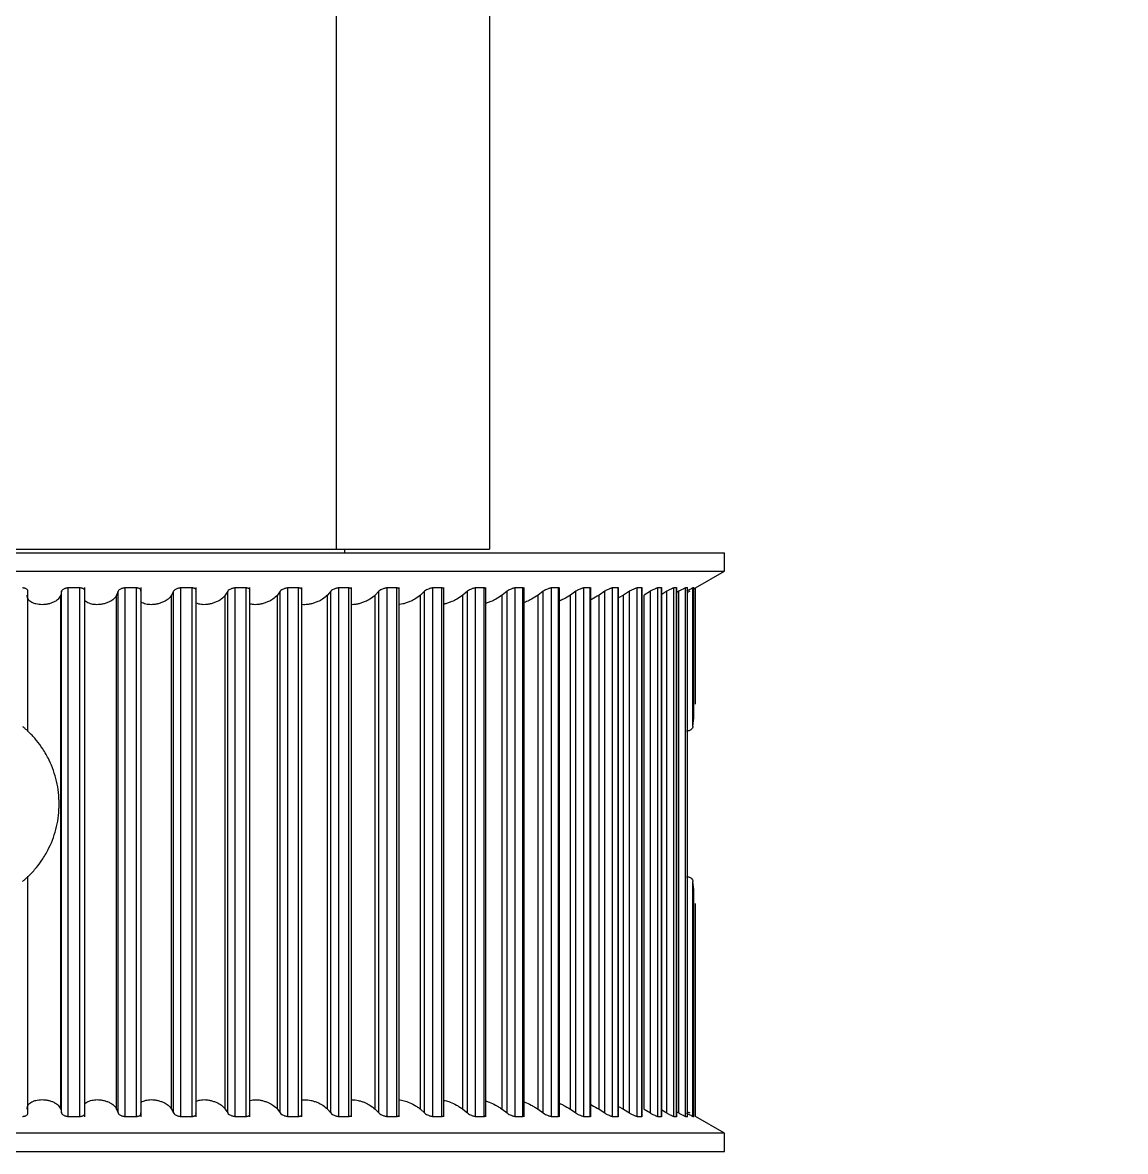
# Model space of a CAD drawing. Header units: millimetres. Extents: x 228 to 8791, y 273 to 5008.
# Drawn here: x 4501.1 to 4558.2, y 3014.4 to 3072.9 of the extents above; entities that cross this region are included whole.
import ezdxf

# ---------------------------------------------------------------- set-up
doc = ezdxf.new("R2010")
doc.units = ezdxf.units.MM
doc.linetypes.add('ACAD_ISO08W100', pattern=[36, 24, -3, 6, -3])

msp = doc.modelspace()

# ---------------------------------------------------------------- linework, layer by layer
at = {"color": 7, "linetype": 'Continuous', "lineweight": 25}
for p, q in [((4517.36, 3145.598), (4517.36, 3045.598)), ((4525.297, 3145.598), (4525.297, 3045.598)), ((4456.197, 3045.598), (4525.297, 3045.598)), ((4458.116, 3045.398), (4537.479, 3045.398)), ((4517.807, 3045.398), (4517.807, 3045.598)), ((4537.479, 3044.448), (4537.479, 3045.398)), ((4458.116, 3044.448), (4537.479, 3044.448)), ((4535.979, 3043.582), (4537.479, 3044.448)), ((4501.376, 3036.147), (4501.376, 3043.423)), ((4503.123, 3043.408), (4503.076, 3043.214)), ((4503.123, 3016.388), (4503.123, 3043.408)), ((4504.076, 3043.582), (4503.464, 3043.582)), ((4503.464, 3016.214), (4503.464, 3043.582)), ((4504.076, 3016.214), (4504.076, 3043.582)), ((4504.327, 3016.188), (4504.327, 3043.605)), ((4506.049, 3043.408), (4505.976, 3043.214)), ((4506.049, 3016.388), (4506.049, 3043.408)), ((4507.012, 3043.582), (4506.41, 3043.582)), ((4506.41, 3016.214), (4506.41, 3043.582)), ((4507.012, 3016.214), (4507.012, 3043.582)), ((4507.239, 3016.188), (4507.239, 3043.605)), ((4508.924, 3043.408), (4508.826, 3043.214)), ((4508.924, 3016.388), (4508.924, 3043.408)), ((4509.89, 3043.582), (4509.301, 3043.582)), ((4509.301, 3016.214), (4509.301, 3043.582)), ((4509.89, 3016.214), (4509.89, 3043.582)), ((4510.095, 3016.188), (4510.095, 3043.605)), ((4511.731, 3043.408), (4511.607, 3043.214)), ((4511.731, 3016.388), (4511.731, 3043.408)), ((4512.695, 3043.582), (4512.123, 3043.582)), ((4512.123, 3016.214), (4512.123, 3043.582)), ((4512.695, 3016.214), (4512.695, 3043.582)), ((4512.877, 3016.188), (4512.877, 3043.605)), ((4514.452, 3043.408), (4514.304, 3043.214)), ((4514.452, 3016.388), (4514.452, 3043.408)), ((4515.407, 3043.582), (4514.855, 3043.582)), ((4514.855, 3016.214), (4514.855, 3043.582)), ((4515.407, 3016.214), (4515.407, 3043.582)), ((4515.569, 3016.188), (4515.569, 3043.605)), ((4517.07, 3043.408), (4516.899, 3043.214)), ((4517.07, 3016.388), (4517.07, 3043.408)), ((4518.011, 3043.582), (4517.483, 3043.582)), ((4517.483, 3016.214), (4517.483, 3043.582)), ((4518.011, 3016.214), (4518.011, 3043.582)), ((4518.152, 3016.188), (4518.152, 3043.605)), ((4519.569, 3043.408), (4519.376, 3043.214)), ((4519.569, 3016.388), (4519.569, 3043.408)), ((4520.49, 3043.582), (4519.989, 3043.582)), ((4519.989, 3016.214), (4519.989, 3043.582)), ((4520.49, 3016.214), (4520.49, 3043.582)), ((4520.612, 3016.188), (4520.612, 3043.605)), ((4521.934, 3043.408), (4521.72, 3043.214)), ((4521.934, 3016.388), (4521.934, 3043.408)), ((4522.829, 3043.582), (4522.358, 3043.582)), ((4522.358, 3016.214), (4522.358, 3043.582)), ((4522.829, 3016.214), (4522.829, 3043.582)), ((4522.932, 3016.188), (4522.932, 3043.605)), ((4524.15, 3043.408), (4523.917, 3043.214)), ((4524.15, 3016.388), (4524.15, 3043.408)), ((4525.014, 3043.582), (4524.576, 3043.582)), ((4524.576, 3016.214), (4524.576, 3043.582)), ((4525.014, 3016.214), (4525.014, 3043.582)), ((4525.1, 3016.188), (4525.1, 3043.605)), ((4526.204, 3043.408), (4525.952, 3043.214)), ((4526.204, 3016.388), (4526.204, 3043.408)), ((4527.031, 3043.582), (4526.629, 3043.582)), ((4526.629, 3016.214), (4526.629, 3043.582)), ((4527.031, 3016.214), (4527.031, 3043.582)), ((4527.102, 3016.188), (4527.102, 3043.605)), ((4528.083, 3043.408), (4527.814, 3043.214)), ((4528.083, 3016.388), (4528.083, 3043.408)), ((4528.868, 3043.582), (4528.504, 3043.582)), ((4528.504, 3016.214), (4528.504, 3043.582)), ((4528.868, 3016.214), (4528.868, 3043.582)), ((4528.924, 3016.188), (4528.924, 3043.605)), ((4529.775, 3043.408), (4529.491, 3043.214)), ((4529.775, 3016.388), (4529.775, 3043.408)), ((4530.513, 3043.582), (4530.19, 3043.582)), ((4530.19, 3016.214), (4530.19, 3043.582)), ((4530.513, 3016.214), (4530.513, 3043.582)), ((4530.556, 3016.188), (4530.556, 3043.605)), ((4531.269, 3043.408), (4530.972, 3043.214)), ((4531.269, 3016.388), (4531.269, 3043.408)), ((4531.957, 3043.582), (4531.676, 3043.582)), ((4531.676, 3016.214), (4531.676, 3043.582)), ((4531.957, 3016.214), (4531.957, 3043.582)), ((4531.989, 3016.188), (4531.989, 3043.605)), ((4532.558, 3043.408), (4532.249, 3043.214)), ((4532.558, 3016.388), (4532.558, 3043.408)), ((4533.19, 3043.582), (4532.953, 3043.582)), ((4532.953, 3016.214), (4532.953, 3043.582)), ((4533.19, 3016.214), (4533.19, 3043.582)), ((4533.212, 3016.188), (4533.212, 3043.605)), ((4533.632, 3043.408), (4533.314, 3043.214)), ((4533.632, 3016.388), (4533.632, 3043.408)), ((4534.205, 3043.582), (4534.014, 3043.582)), ((4534.014, 3016.214), (4534.014, 3043.582)), ((4534.205, 3016.214), (4534.205, 3043.582)), ((4534.219, 3016.188), (4534.219, 3043.605)), ((4534.485, 3043.408), (4534.219, 3043.249)), ((4534.485, 3016.388), (4534.485, 3043.408)), ((4534.995, 3043.582), (4534.851, 3043.582)), ((4534.851, 3016.214), (4534.851, 3043.582)), ((4534.995, 3016.214), (4534.995, 3043.582)), ((4535.003, 3016.188), (4535.003, 3043.605)), ((4535.112, 3043.408), (4535.003, 3043.344)), ((4535.112, 3016.388), (4535.112, 3043.408)), ((4535.556, 3043.582), (4535.46, 3043.582)), ((4535.46, 3016.214), (4535.46, 3043.582)), ((4535.556, 3016.214), (4535.556, 3043.582)), ((4535.56, 3016.188), (4535.56, 3043.605)), ((4535.673, 3043.408), (4535.56, 3043.342)), ((4535.885, 3043.582), (4535.836, 3043.582)), ((4535.836, 3036.413), (4535.836, 3043.582)), ((4535.885, 3036.825), (4535.885, 3043.605)), ((4535.885, 3036.85), (4535.885, 3043.582)), ((4535.979, 3043.582), (4535.978, 3043.582)), ((4535.978, 3037.589), (4535.978, 3043.582)), ((4535.979, 3037.56), (4535.979, 3043.582)), ((4503.076, 3016.582), (4503.076, 3043.214)), ((4505.976, 3016.582), (4505.976, 3043.214)), ((4508.826, 3016.582), (4508.826, 3043.214)), ((4511.607, 3016.582), (4511.607, 3043.214)), ((4514.304, 3016.582), (4514.304, 3043.214)), ((4516.899, 3016.582), (4516.899, 3043.214)), ((4519.376, 3016.582), (4519.376, 3043.214)), ((4521.72, 3016.582), (4521.72, 3043.214)), ((4523.917, 3016.582), (4523.917, 3043.214)), ((4525.952, 3016.582), (4525.952, 3043.214)), ((4527.814, 3016.582), (4527.814, 3043.214)), ((4529.491, 3016.582), (4529.491, 3043.214)), ((4530.972, 3016.582), (4530.972, 3043.214)), ((4532.249, 3043.214), (4531.989, 3043.065)), ((4532.249, 3016.582), (4532.249, 3043.214)), ((4533.314, 3016.582), (4533.314, 3043.214)), ((4535.978, 3037.589), (4535.979, 3037.597)), ((4535.836, 3036.413), (4535.885, 3036.85)), ((4501.376, 3016.372), (4501.376, 3028.648)), ((4535.885, 3027.946), (4535.836, 3028.383)), ((4535.836, 3016.214), (4535.836, 3028.383)), ((4535.885, 3016.188), (4535.885, 3027.973)), ((4535.885, 3016.214), (4535.885, 3027.946)), ((4535.978, 3016.214), (4535.978, 3027.207)), ((4535.979, 3016.214), (4535.979, 3027.236)), ((4503.076, 3016.582), (4503.123, 3016.388)), ((4505.976, 3016.582), (4506.049, 3016.388)), ((4508.826, 3016.582), (4508.924, 3016.388)), ((4511.607, 3016.582), (4511.731, 3016.388)), ((4514.304, 3016.582), (4514.452, 3016.388)), ((4516.899, 3016.582), (4517.07, 3016.388)), ((4519.376, 3016.582), (4519.569, 3016.388)), ((4521.72, 3016.582), (4521.934, 3016.388)), ((4523.917, 3016.582), (4524.15, 3016.388)), ((4525.952, 3016.582), (4526.204, 3016.388)), ((4527.814, 3016.582), (4528.083, 3016.388)), ((4529.491, 3016.582), (4529.775, 3016.388)), ((4530.972, 3016.582), (4531.269, 3016.388)), ((4531.989, 3016.728), (4532.249, 3016.582)), ((4532.249, 3016.582), (4532.558, 3016.388)), ((4533.314, 3016.582), (4533.632, 3016.388)), ((4534.219, 3016.546), (4534.485, 3016.388)), ((4535.003, 3016.451), (4535.112, 3016.388)), ((4535.56, 3016.453), (4535.673, 3016.388)), ((4503.464, 3016.214), (4504.076, 3016.214)), ((4506.41, 3016.214), (4507.012, 3016.214)), ((4509.301, 3016.214), (4509.89, 3016.214)), ((4512.123, 3016.214), (4512.695, 3016.214)), ((4514.855, 3016.214), (4515.407, 3016.214)), ((4517.483, 3016.214), (4518.011, 3016.214)), ((4519.989, 3016.214), (4520.49, 3016.214)), ((4522.358, 3016.214), (4522.829, 3016.214)), ((4524.576, 3016.214), (4525.014, 3016.214)), ((4526.629, 3016.214), (4527.031, 3016.214)), ((4528.504, 3016.214), (4528.868, 3016.214)), ((4530.19, 3016.214), (4530.513, 3016.214)), ((4531.676, 3016.214), (4531.957, 3016.214)), ((4532.953, 3016.214), (4533.19, 3016.214)), ((4534.014, 3016.214), (4534.205, 3016.214)), ((4534.851, 3016.214), (4534.995, 3016.214)), ((4535.46, 3016.214), (4535.556, 3016.214)), ((4535.836, 3016.214), (4535.885, 3016.214)), ((4535.978, 3016.214), (4535.979, 3016.214)), ((4537.479, 3015.348), (4535.979, 3016.214)), ((4537.479, 3015.348), (4458.116, 3015.348)), ((4537.479, 3014.398), (4537.479, 3015.348)), ((4458.116, 3014.398), (4537.479, 3014.398))]:
    msp.add_line(p, q, dxfattribs=at)
at = {"ltscale": 5}
msp.add_arc((4497.797, 2915.323), 1250, 280, 260, dxfattribs=at)
at = {"linetype": 'ACAD_ISO08W100', "ltscale": 5}
msp.add_arc((4497.797, 2915.323), 1200, 280, 260, dxfattribs=at)
at = {"color": 7, "linetype": 'Continuous', "lineweight": 25}
for points, knots in [([(4501.374, 3043.408), (4501.373, 3043.432), (4501.371, 3043.475), (4501.321, 3043.523), (4501.268, 3043.551), (4501.215, 3043.569), (4501.159, 3043.58), (4501.121, 3043.581), (4501.102, 3043.582)], [0, 0, 0, 0, 0.290699, 0.50771, 0.643157, 0.769606, 0.888123, 1, 1, 1, 1]), ([(4503.464, 3043.582), (4503.446, 3043.581), (4503.407, 3043.58), (4503.347, 3043.569), (4503.288, 3043.551), (4503.223, 3043.523), (4503.154, 3043.475), (4503.134, 3043.432), (4503.123, 3043.408)], [0, 0, 0, 0, 0.111503, 0.229876, 0.356408, 0.492158, 0.709703, 1, 1, 1, 1]), ([(4504.322, 3043.408), (4504.324, 3043.432), (4504.328, 3043.475), (4504.285, 3043.523), (4504.236, 3043.551), (4504.187, 3043.569), (4504.133, 3043.58), (4504.095, 3043.581), (4504.076, 3043.582)], [0, 0, 0, 0, 0.290699, 0.50771, 0.643157, 0.769606, 0.888123, 1, 1, 1, 1]), ([(4506.41, 3043.582), (4506.391, 3043.581), (4506.352, 3043.58), (4506.292, 3043.569), (4506.232, 3043.551), (4506.164, 3043.523), (4506.089, 3043.475), (4506.064, 3043.432), (4506.049, 3043.408)], [0, 0, 0, 0, 0.111503, 0.229876, 0.356408, 0.492158, 0.709703, 1, 1, 1, 1]), ([(4507.23, 3043.408), (4507.235, 3043.432), (4507.245, 3043.475), (4507.21, 3043.523), (4507.165, 3043.551), (4507.119, 3043.569), (4507.067, 3043.58), (4507.03, 3043.581), (4507.012, 3043.582)], [0, 0, 0, 0, 0.290699, 0.50771, 0.643157, 0.769606, 0.888123, 1, 1, 1, 1]), ([(4509.301, 3043.582), (4509.283, 3043.581), (4509.245, 3043.58), (4509.185, 3043.569), (4509.123, 3043.551), (4509.053, 3043.523), (4508.973, 3043.475), (4508.942, 3043.432), (4508.924, 3043.408)], [0, 0, 0, 0, 0.111503, 0.229876, 0.356408, 0.492158, 0.709703, 1, 1, 1, 1]), ([(4510.079, 3043.408), (4510.088, 3043.432), (4510.104, 3043.475), (4510.076, 3043.523), (4510.036, 3043.551), (4509.993, 3043.569), (4509.944, 3043.58), (4509.908, 3043.581), (4509.89, 3043.582)], [0, 0, 0, 0, 0.290699, 0.50771, 0.643157, 0.769606, 0.888123, 1, 1, 1, 1]), ([(4512.123, 3043.582), (4512.105, 3043.581), (4512.068, 3043.58), (4512.008, 3043.569), (4511.945, 3043.551), (4511.873, 3043.523), (4511.788, 3043.475), (4511.752, 3043.432), (4511.731, 3043.408)], [0, 0, 0, 0, 0.111503, 0.229876, 0.356408, 0.492158, 0.709703, 1, 1, 1, 1]), ([(4512.853, 3043.408), (4512.865, 3043.432), (4512.887, 3043.475), (4512.866, 3043.523), (4512.832, 3043.551), (4512.793, 3043.569), (4512.747, 3043.58), (4512.712, 3043.581), (4512.695, 3043.582)], [0, 0, 0, 0, 0.290699, 0.50771, 0.643157, 0.769606, 0.888123, 1, 1, 1, 1]), ([(4514.855, 3043.582), (4514.838, 3043.581), (4514.802, 3043.58), (4514.743, 3043.569), (4514.68, 3043.551), (4514.606, 3043.523), (4514.517, 3043.475), (4514.475, 3043.432), (4514.452, 3043.408)], [0, 0, 0, 0, 0.111503, 0.229876, 0.356408, 0.492158, 0.709703, 1, 1, 1, 1]), ([(4515.557, 3043.527), (4515.55, 3043.535), (4515.536, 3043.552), (4515.5, 3043.569), (4515.457, 3043.58), (4515.423, 3043.581), (4515.407, 3043.582)], [0, 0, 0, 0, 0.275137, 0.531995, 0.772741, 1, 1, 1, 1]), ([(4517.483, 3043.582), (4517.466, 3043.581), (4517.431, 3043.58), (4517.373, 3043.569), (4517.31, 3043.551), (4517.235, 3043.523), (4517.143, 3043.475), (4517.096, 3043.432), (4517.07, 3043.408)], [0, 0, 0, 0, 0.111503, 0.229876, 0.356408, 0.492158, 0.709703, 1, 1, 1, 1]), ([(4518.146, 3043.527), (4518.14, 3043.535), (4518.129, 3043.552), (4518.098, 3043.569), (4518.058, 3043.58), (4518.026, 3043.581), (4518.011, 3043.582)], [0, 0, 0, 0, 0.275137, 0.531995, 0.772741, 1, 1, 1, 1]), ([(4519.989, 3043.582), (4519.973, 3043.581), (4519.94, 3043.58), (4519.883, 3043.569), (4519.821, 3043.551), (4519.744, 3043.523), (4519.649, 3043.475), (4519.598, 3043.432), (4519.569, 3043.408)], [0, 0, 0, 0, 0.111503, 0.229876, 0.356408, 0.492158, 0.709703, 1, 1, 1, 1]), ([(4520.609, 3043.527), (4520.605, 3043.535), (4520.598, 3043.552), (4520.57, 3043.569), (4520.535, 3043.58), (4520.505, 3043.581), (4520.49, 3043.582)], [0, 0, 0, 0, 0.275137, 0.531995, 0.772741, 1, 1, 1, 1]), ([(4522.358, 3043.582), (4522.343, 3043.581), (4522.312, 3043.58), (4522.256, 3043.569), (4522.195, 3043.551), (4522.118, 3043.523), (4522.021, 3043.475), (4521.966, 3043.432), (4521.934, 3043.408)], [0, 0, 0, 0, 0.111503, 0.229876, 0.356408, 0.492158, 0.709703, 1, 1, 1, 1]), ([(4522.931, 3043.53), (4522.929, 3043.537), (4522.925, 3043.552), (4522.902, 3043.569), (4522.871, 3043.58), (4522.843, 3043.581), (4522.829, 3043.582)], [0, 0, 0, 0, 0.253585, 0.518081, 0.765984, 1, 1, 1, 1]), ([(4524.576, 3043.582), (4524.562, 3043.581), (4524.533, 3043.58), (4524.479, 3043.569), (4524.419, 3043.551), (4524.343, 3043.523), (4524.243, 3043.475), (4524.184, 3043.432), (4524.15, 3043.408)], [0, 0, 0, 0, 0.111503, 0.229876, 0.356408, 0.492158, 0.709703, 1, 1, 1, 1]), ([(4525.099, 3043.531), (4525.099, 3043.538), (4525.098, 3043.553), (4525.08, 3043.569), (4525.053, 3043.58), (4525.027, 3043.581), (4525.014, 3043.582)], [0, 0, 0, 0, 0.242987, 0.511238, 0.762662, 1, 1, 1, 1]), ([(4526.629, 3043.582), (4526.616, 3043.581), (4526.589, 3043.58), (4526.538, 3043.569), (4526.479, 3043.551), (4526.403, 3043.523), (4526.303, 3043.475), (4526.24, 3043.432), (4526.204, 3043.408)], [0, 0, 0, 0, 0.111503, 0.229876, 0.356408, 0.492158, 0.709703, 1, 1, 1, 1]), ([(4527.1, 3043.551), (4527.097, 3043.557), (4527.09, 3043.569), (4527.066, 3043.58), (4527.043, 3043.581), (4527.031, 3043.582)], [0, 0, 0, 0, 0.354355, 0.68648, 1, 1, 1, 1]), ([(4528.504, 3043.582), (4528.492, 3043.581), (4528.467, 3043.58), (4528.419, 3043.569), (4528.362, 3043.551), (4528.287, 3043.523), (4528.186, 3043.475), (4528.12, 3043.432), (4528.083, 3043.408)], [0, 0, 0, 0, 0.111503, 0.229876, 0.356408, 0.492158, 0.709703, 1, 1, 1, 1]), ([(4528.923, 3043.552), (4528.922, 3043.558), (4528.918, 3043.569), (4528.899, 3043.58), (4528.878, 3043.581), (4528.868, 3043.582)], [0, 0, 0, 0, 0.341521, 0.680248, 1, 1, 1, 1]), ([(4530.19, 3043.582), (4530.179, 3043.581), (4530.157, 3043.58), (4530.111, 3043.569), (4530.057, 3043.551), (4529.984, 3043.523), (4529.882, 3043.475), (4529.814, 3043.432), (4529.775, 3043.408)], [0, 0, 0, 0, 0.111503, 0.229876, 0.356408, 0.492158, 0.709703, 1, 1, 1, 1]), ([(4531.676, 3043.582), (4531.666, 3043.581), (4531.646, 3043.58), (4531.604, 3043.569), (4531.552, 3043.551), (4531.481, 3043.523), (4531.381, 3043.475), (4531.31, 3043.432), (4531.269, 3043.408)], [0, 0, 0, 0, 0.111503, 0.229876, 0.356408, 0.492158, 0.709703, 1, 1, 1, 1]), ([(4532.953, 3043.582), (4532.945, 3043.581), (4532.928, 3043.58), (4532.889, 3043.569), (4532.84, 3043.551), (4532.771, 3043.523), (4532.672, 3043.475), (4532.599, 3043.432), (4532.558, 3043.408)], [0, 0, 0, 0, 0.111503, 0.229876, 0.356408, 0.492158, 0.709703, 1, 1, 1, 1]), ([(4534.014, 3043.582), (4534.007, 3043.581), (4533.992, 3043.58), (4533.957, 3043.569), (4533.912, 3043.551), (4533.846, 3043.523), (4533.749, 3043.475), (4533.674, 3043.432), (4533.632, 3043.408)], [0, 0, 0, 0, 0.111503, 0.229876, 0.356408, 0.492158, 0.709703, 1, 1, 1, 1]), ([(4534.851, 3043.582), (4534.845, 3043.581), (4534.834, 3043.58), (4534.803, 3043.569), (4534.761, 3043.551), (4534.698, 3043.523), (4534.603, 3043.475), (4534.528, 3043.432), (4534.485, 3043.408)], [0, 0, 0, 0, 0.111503, 0.229876, 0.356408, 0.492158, 0.709703, 1, 1, 1, 1]), ([(4535.46, 3043.582), (4535.455, 3043.581), (4535.447, 3043.58), (4535.42, 3043.569), (4535.382, 3043.551), (4535.323, 3043.523), (4535.231, 3043.475), (4535.155, 3043.432), (4535.112, 3043.408)], [0, 0, 0, 0, 0.111503, 0.229876, 0.356408, 0.492158, 0.709703, 1, 1, 1, 1]), ([(4535.836, 3043.582), (4535.833, 3043.581), (4535.828, 3043.58), (4535.805, 3043.569), (4535.771, 3043.551), (4535.716, 3043.523), (4535.628, 3043.475), (4535.552, 3043.432), (4535.509, 3043.408)], [0, 0, 0, 0, 0.111503, 0.229876, 0.356408, 0.492158, 0.709703, 1, 1, 1, 1]), ([(4535.978, 3043.582), (4535.976, 3043.581), (4535.972, 3043.579), (4535.944, 3043.562), (4535.899, 3043.537), (4535.857, 3043.513), (4535.835, 3043.501)], [0, 0, 0, 0, 0.223546, 0.462484, 0.72036, 1, 1, 1, 1]), ([(4503.076, 3043.214), (4503.043, 3043.143), (4502.988, 3043.023), (4502.799, 3042.885), (4502.623, 3042.805), (4502.454, 3042.754), (4502.282, 3042.723), (4502.111, 3042.712), (4501.944, 3042.723), (4501.782, 3042.753), (4501.637, 3042.803), (4501.487, 3042.884), (4501.35, 3043.022), (4501.345, 3043.145), (4501.343, 3043.214)], [0, 0, 0, 0, 0.147745, 0.248315, 0.317037, 0.381322, 0.44172, 0.498891, 0.556469, 0.617391, 0.682344, 0.745099, 0.857576, 1, 1, 1, 1]), ([(4505.976, 3043.214), (4505.934, 3043.143), (4505.863, 3043.023), (4505.658, 3042.885), (4505.473, 3042.805), (4505.299, 3042.754), (4505.125, 3042.723), (4504.914, 3042.709), (4504.658, 3042.742), (4504.46, 3042.827), (4504.355, 3042.9), (4504.331, 3042.936), (4504.327, 3042.943)], [0, 0, 0, 0, 0.184396, 0.309914, 0.395682, 0.475914, 0.551295, 0.622648, 0.748034, 0.895548, 0.979159, 1, 1, 1, 1]), ([(4508.826, 3043.214), (4508.774, 3043.143), (4508.688, 3043.023), (4508.469, 3042.885), (4508.276, 3042.805), (4508.098, 3042.754), (4507.924, 3042.723), (4507.763, 3042.712), (4507.616, 3042.722), (4507.48, 3042.747), (4507.357, 3042.791), (4507.274, 3042.832), (4507.245, 3042.861), (4507.239, 3042.867)], [0, 0, 0, 0, 0.200117, 0.336337, 0.429418, 0.516491, 0.598298, 0.675735, 0.743772, 0.816851, 0.895682, 0.980828, 1, 1, 1, 1]), ([(4511.607, 3043.214), (4511.547, 3043.143), (4511.446, 3043.023), (4511.214, 3042.885), (4511.014, 3042.805), (4510.834, 3042.754), (4510.66, 3042.723), (4510.5, 3042.712), (4510.355, 3042.722), (4510.226, 3042.749), (4510.137, 3042.778), (4510.102, 3042.802), (4510.095, 3042.806)], [0, 0, 0, 0, 0.217818, 0.366087, 0.467402, 0.562176, 0.65122, 0.735507, 0.811932, 0.893498, 0.981011, 1, 1, 1, 1]), ([(4514.304, 3043.214), (4514.235, 3043.143), (4514.12, 3043.023), (4513.876, 3042.885), (4513.671, 3042.805), (4513.489, 3042.754), (4513.316, 3042.723), (4513.159, 3042.712), (4513.019, 3042.723), (4512.924, 3042.739), (4512.885, 3042.757), (4512.877, 3042.76)], [0, 0, 0, 0, 0.237926, 0.399883, 0.51055, 0.614074, 0.711338, 0.803406, 0.889239, 0.980362, 1, 1, 1, 1]), ([(4516.899, 3043.214), (4516.822, 3043.143), (4516.693, 3043.023), (4516.439, 3042.885), (4516.23, 3042.805), (4516.048, 3042.754), (4515.877, 3042.723), (4515.725, 3042.713), (4515.621, 3042.717), (4515.577, 3042.728), (4515.569, 3042.73)], [0, 0, 0, 0, 0.261265, 0.439109, 0.560632, 0.67431, 0.781115, 0.882214, 0.978732, 1, 1, 1, 1]), ([(4519.376, 3043.214), (4519.292, 3043.143), (4519.15, 3043.023), (4518.886, 3042.885), (4518.675, 3042.805), (4518.494, 3042.754), (4518.328, 3042.724), (4518.213, 3042.713), (4518.161, 3042.717), (4518.152, 3042.718)], [0, 0, 0, 0, 0.289068, 0.485837, 0.620292, 0.746068, 0.864238, 0.976096, 1, 1, 1, 1]), ([(4521.72, 3043.214), (4521.628, 3043.142), (4521.475, 3043.023), (4521.205, 3042.885), (4520.991, 3042.805), (4520.813, 3042.755), (4520.685, 3042.728), (4520.624, 3042.724), (4520.612, 3042.723)], [0, 0, 0, 0, 0.323232, 0.543256, 0.693603, 0.834243, 0.96638, 1, 1, 1, 1]), ([(4523.917, 3043.214), (4523.819, 3043.143), (4523.654, 3043.023), (4523.378, 3042.884), (4523.166, 3042.806), (4523.023, 3042.762), (4522.951, 3042.749), (4522.932, 3042.746)], [0, 0, 0, 0, 0.367046, 0.616895, 0.78762, 0.947325, 1, 1, 1, 1]), ([(4525.952, 3043.214), (4525.848, 3043.142), (4525.673, 3043.022), (4525.395, 3042.885), (4525.213, 3042.815), (4525.126, 3042.791), (4525.1, 3042.783)], [0, 0, 0, 0, 0.426051, 0.716064, 0.914235, 1, 1, 1, 1]), ([(4527.814, 3043.214), (4527.705, 3043.143), (4527.522, 3043.024), (4527.264, 3042.895), (4527.138, 3042.848), (4527.102, 3042.835)], [0, 0, 0, 0, 0.510467, 0.857941, 1, 1, 1, 1]), ([(4529.491, 3043.214), (4529.377, 3043.142), (4529.2, 3043.029), (4528.997, 3042.934), (4528.924, 3042.9)], [0, 0, 0, 0, 0.642051, 1, 1, 1, 1]), ([(4530.972, 3043.214), (4530.856, 3043.141), (4530.722, 3043.057), (4530.575, 3042.986), (4530.556, 3042.977)], [0, 0, 0, 0, 0.874349, 1, 1, 1, 1]), ([(4501.102, 3036.413), (4501.145, 3036.377), (4501.214, 3036.32), (4501.289, 3036.251), (4501.335, 3036.211), (4501.362, 3036.185), (4501.377, 3036.17), (4501.375, 3036.172), (4501.374, 3036.172)], [0, 0, 0, 0, 0.309892, 0.498919, 0.64281, 0.772309, 0.890164, 1, 1, 1, 1]), ([(4535.836, 3036.413), (4535.83, 3036.383), (4535.818, 3036.325), (4535.76, 3036.257), (4535.698, 3036.213), (4535.641, 3036.188), (4535.577, 3036.171), (4535.531, 3036.172), (4535.509, 3036.172)], [0, 0, 0, 0, 0.260605, 0.499924, 0.629301, 0.752569, 0.876069, 1, 1, 1, 1]), ([(4501.343, 3028.594), (4501.341, 3028.592), (4501.337, 3028.588), (4501.374, 3028.623), (4501.469, 3028.713), (4501.637, 3028.888), (4501.872, 3029.158), (4502.175, 3029.57), (4502.573, 3030.271), (4502.904, 3031.207), (4503.044, 3032.396), (4502.905, 3033.584), (4502.575, 3034.52), (4502.178, 3035.222), (4501.874, 3035.636), (4501.638, 3035.907), (4501.469, 3036.082), (4501.374, 3036.172), (4501.337, 3036.207), (4501.341, 3036.204), (4501.343, 3036.202)], [0, 0, 0, 0, 0.015777, 0.031486, 0.062895, 0.092307, 0.125867, 0.182398, 0.250947, 0.375354, 0.499793, 0.624367, 0.748192, 0.817163, 0.873924, 0.907535, 0.937047, 0.968479, 0.9842, 1, 1, 1, 1]), ([(4501.374, 3028.623), (4501.375, 3028.624), (4501.377, 3028.625), (4501.362, 3028.611), (4501.335, 3028.585), (4501.289, 3028.545), (4501.214, 3028.475), (4501.145, 3028.418), (4501.102, 3028.383)], [0, 0, 0, 0, 0.109822, 0.22767, 0.357166, 0.501057, 0.69007, 1, 1, 1, 1]), ([(4535.509, 3028.623), (4535.531, 3028.624), (4535.577, 3028.625), (4535.641, 3028.608), (4535.698, 3028.582), (4535.76, 3028.539), (4535.818, 3028.471), (4535.83, 3028.413), (4535.836, 3028.383)], [0, 0, 0, 0, 0.12393, 0.247422, 0.370628, 0.500053, 0.739362, 1, 1, 1, 1]), ([(4535.979, 3027.199), (4535.979, 3027.198), (4535.98, 3027.195), (4535.979, 3027.202), (4535.978, 3027.207)], [0, 0, 0, 0, 0.119895, 1, 1, 1, 1]), ([(4501.343, 3016.582), (4501.345, 3016.65), (4501.35, 3016.774), (4501.485, 3016.91), (4501.634, 3016.991), (4501.777, 3017.041), (4501.94, 3017.072), (4502.108, 3017.083), (4502.278, 3017.073), (4502.45, 3017.042), (4502.617, 3016.992), (4502.796, 3016.913), (4502.987, 3016.774), (4503.043, 3016.653), (4503.076, 3016.582)], [0, 0, 0, 0, 0.141654, 0.255204, 0.31512, 0.380734, 0.442193, 0.500186, 0.557217, 0.617223, 0.680896, 0.748781, 0.852112, 1, 1, 1, 1]), ([(4504.327, 3016.852), (4504.331, 3016.859), (4504.355, 3016.895), (4504.461, 3016.968), (4504.664, 3017.053), (4504.92, 3017.086), (4505.128, 3017.071), (4505.296, 3017.042), (4505.467, 3016.992), (4505.655, 3016.913), (4505.862, 3016.775), (4505.934, 3016.653), (4505.976, 3016.582)], [0, 0, 0, 0, 0.020705, 0.104938, 0.254388, 0.382718, 0.448374, 0.522837, 0.601671, 0.68554, 0.816275, 1, 1, 1, 1]), ([(4507.239, 3016.928), (4507.245, 3016.933), (4507.275, 3016.963), (4507.36, 3017.004), (4507.486, 3017.048), (4507.627, 3017.073), (4507.773, 3017.082), (4507.93, 3017.071), (4508.097, 3017.041), (4508.27, 3016.992), (4508.465, 3016.913), (4508.688, 3016.775), (4508.775, 3016.653), (4508.826, 3016.582)], [0, 0, 0, 0, 0.019769, 0.106155, 0.186616, 0.261731, 0.332212, 0.402657, 0.482997, 0.56787, 0.657974, 0.801662, 1, 1, 1, 1]), ([(4510.095, 3016.988), (4510.102, 3016.992), (4510.139, 3017.016), (4510.232, 3017.046), (4510.366, 3017.073), (4510.512, 3017.082), (4510.668, 3017.071), (4510.834, 3017.041), (4511.008, 3016.992), (4511.21, 3016.913), (4511.446, 3016.775), (4511.548, 3016.652), (4511.607, 3016.582)], [0, 0, 0, 0, 0.020957, 0.110537, 0.194735, 0.274369, 0.351296, 0.438231, 0.529899, 0.627037, 0.785328, 1, 1, 1, 1]), ([(4512.877, 3017.033), (4512.886, 3017.036), (4512.929, 3017.054), (4513.029, 3017.072), (4513.171, 3017.081), (4513.327, 3017.071), (4513.492, 3017.04), (4513.665, 3016.992), (4513.873, 3016.913), (4514.12, 3016.775), (4514.237, 3016.652), (4514.304, 3016.582)], [0, 0, 0, 0, 0.023579, 0.117882, 0.207679, 0.294054, 0.38747, 0.486836, 0.591981, 0.766904, 1, 1, 1, 1]), ([(4515.569, 3017.062), (4515.579, 3017.064), (4515.628, 3017.076), (4515.737, 3017.08), (4515.889, 3017.071), (4516.052, 3017.039), (4516.225, 3016.992), (4516.436, 3016.912), (4516.694, 3016.775), (4516.825, 3016.652), (4516.899, 3016.582)], [0, 0, 0, 0, 0.028076, 0.129333, 0.227349, 0.328616, 0.436882, 0.551353, 0.745627, 1, 1, 1, 1]), ([(4518.152, 3017.074), (4518.165, 3017.075), (4518.222, 3017.08), (4518.341, 3017.069), (4518.503, 3017.039), (4518.672, 3016.991), (4518.878, 3016.914), (4519.143, 3016.777), (4519.29, 3016.654), (4519.376, 3016.582)], [0, 0, 0, 0, 0.035184, 0.146653, 0.260485, 0.383448, 0.497738, 0.706093, 1, 1, 1, 1]), ([(4520.612, 3017.07), (4520.629, 3017.069), (4520.69, 3017.065), (4520.849, 3017.033), (4521.108, 3016.946), (4521.37, 3016.822), (4521.582, 3016.695), (4521.673, 3016.621), (4521.72, 3016.582)], [0, 0, 0, 0, 0.046145, 0.164597, 0.382015, 0.65923, 0.821724, 1, 1, 1, 1]), ([(4522.932, 3017.049), (4522.954, 3017.045), (4523.058, 3017.026), (4523.288, 3016.942), (4523.549, 3016.822), (4523.768, 3016.695), (4523.865, 3016.621), (4523.917, 3016.582)], [0, 0, 0, 0, 0.061527, 0.302449, 0.61389, 0.797672, 1, 1, 1, 1]), ([(4525.1, 3017.009), (4525.161, 3016.99), (4525.331, 3016.936), (4525.569, 3016.82), (4525.794, 3016.695), (4525.898, 3016.621), (4525.952, 3016.582)], [0, 0, 0, 0, 0.195942, 0.553044, 0.765361, 1, 1, 1, 1]), ([(4527.102, 3016.958), (4527.112, 3016.954), (4527.229, 3016.915), (4527.418, 3016.818), (4527.647, 3016.695), (4527.756, 3016.621), (4527.814, 3016.582)], [0, 0, 0, 0, 0.043375, 0.465731, 0.718959, 1, 1, 1, 1]), ([(4528.924, 3016.89), (4528.991, 3016.86), (4529.195, 3016.768), (4529.372, 3016.656), (4529.491, 3016.582)], [0, 0, 0, 0, 0.330415, 1, 1, 1, 1]), ([(4530.556, 3016.816), (4530.57, 3016.809), (4530.716, 3016.741), (4530.85, 3016.657), (4530.972, 3016.582)], [0, 0, 0, 0, 0.091305, 1, 1, 1, 1]), ([(4501.102, 3016.214), (4501.12, 3016.214), (4501.159, 3016.216), (4501.215, 3016.227), (4501.267, 3016.244), (4501.321, 3016.273), (4501.371, 3016.321), (4501.373, 3016.363), (4501.374, 3016.388)], [0, 0, 0, 0, 0.111503, 0.229876, 0.356408, 0.492158, 0.709703, 1, 1, 1, 1]), ([(4503.123, 3016.388), (4503.134, 3016.363), (4503.154, 3016.321), (4503.223, 3016.273), (4503.288, 3016.244), (4503.347, 3016.227), (4503.406, 3016.216), (4503.445, 3016.214), (4503.464, 3016.214)], [0, 0, 0, 0, 0.290699, 0.50771, 0.643157, 0.769606, 0.888123, 1, 1, 1, 1]), ([(4504.076, 3016.214), (4504.094, 3016.214), (4504.133, 3016.216), (4504.186, 3016.227), (4504.236, 3016.244), (4504.285, 3016.273), (4504.328, 3016.321), (4504.324, 3016.363), (4504.322, 3016.388)], [0, 0, 0, 0, 0.111503, 0.229876, 0.356408, 0.492158, 0.709703, 1, 1, 1, 1]), ([(4506.049, 3016.388), (4506.064, 3016.363), (4506.089, 3016.321), (4506.164, 3016.273), (4506.232, 3016.244), (4506.292, 3016.227), (4506.352, 3016.216), (4506.391, 3016.214), (4506.41, 3016.214)], [0, 0, 0, 0, 0.290699, 0.50771, 0.643157, 0.769606, 0.888123, 1, 1, 1, 1]), ([(4507.012, 3016.214), (4507.03, 3016.214), (4507.067, 3016.216), (4507.119, 3016.227), (4507.165, 3016.244), (4507.21, 3016.273), (4507.245, 3016.321), (4507.235, 3016.363), (4507.23, 3016.388)], [0, 0, 0, 0, 0.111503, 0.229876, 0.356408, 0.492158, 0.709703, 1, 1, 1, 1]), ([(4508.924, 3016.388), (4508.942, 3016.363), (4508.973, 3016.321), (4509.053, 3016.273), (4509.123, 3016.244), (4509.185, 3016.227), (4509.245, 3016.216), (4509.283, 3016.214), (4509.301, 3016.214)], [0, 0, 0, 0, 0.290699, 0.50771, 0.643157, 0.769606, 0.888123, 1, 1, 1, 1]), ([(4509.89, 3016.214), (4509.908, 3016.214), (4509.944, 3016.216), (4509.993, 3016.227), (4510.036, 3016.244), (4510.076, 3016.273), (4510.104, 3016.321), (4510.088, 3016.363), (4510.079, 3016.388)], [0, 0, 0, 0, 0.111503, 0.229876, 0.356408, 0.492158, 0.709703, 1, 1, 1, 1]), ([(4511.731, 3016.388), (4511.752, 3016.363), (4511.788, 3016.321), (4511.873, 3016.273), (4511.945, 3016.244), (4512.007, 3016.227), (4512.067, 3016.216), (4512.104, 3016.214), (4512.123, 3016.214)], [0, 0, 0, 0, 0.290699, 0.50771, 0.643157, 0.769606, 0.888123, 1, 1, 1, 1]), ([(4512.695, 3016.214), (4512.712, 3016.214), (4512.747, 3016.216), (4512.793, 3016.227), (4512.832, 3016.244), (4512.866, 3016.273), (4512.887, 3016.321), (4512.865, 3016.363), (4512.853, 3016.388)], [0, 0, 0, 0, 0.111503, 0.229876, 0.356408, 0.492158, 0.709703, 1, 1, 1, 1]), ([(4514.452, 3016.388), (4514.475, 3016.363), (4514.517, 3016.321), (4514.605, 3016.273), (4514.68, 3016.244), (4514.742, 3016.227), (4514.802, 3016.216), (4514.838, 3016.214), (4514.855, 3016.214)], [0, 0, 0, 0, 0.290699, 0.50771, 0.643157, 0.769606, 0.888123, 1, 1, 1, 1]), ([(4515.407, 3016.214), (4515.423, 3016.214), (4515.457, 3016.216), (4515.5, 3016.227), (4515.536, 3016.244), (4515.55, 3016.26), (4515.557, 3016.269)], [0, 0, 0, 0, 0.226559, 0.467077, 0.724174, 1, 1, 1, 1]), ([(4517.07, 3016.388), (4517.096, 3016.363), (4517.143, 3016.321), (4517.235, 3016.273), (4517.31, 3016.244), (4517.373, 3016.227), (4517.431, 3016.216), (4517.466, 3016.214), (4517.483, 3016.214)], [0, 0, 0, 0, 0.290699, 0.50771, 0.643157, 0.769606, 0.888123, 1, 1, 1, 1]), ([(4518.011, 3016.214), (4518.026, 3016.214), (4518.058, 3016.216), (4518.097, 3016.227), (4518.129, 3016.244), (4518.14, 3016.26), (4518.146, 3016.269)], [0, 0, 0, 0, 0.226559, 0.467077, 0.724174, 1, 1, 1, 1]), ([(4519.569, 3016.388), (4519.598, 3016.363), (4519.649, 3016.321), (4519.744, 3016.273), (4519.82, 3016.244), (4519.883, 3016.227), (4519.94, 3016.216), (4519.973, 3016.214), (4519.989, 3016.214)], [0, 0, 0, 0, 0.290699, 0.50771, 0.643157, 0.769606, 0.888123, 1, 1, 1, 1]), ([(4520.49, 3016.214), (4520.504, 3016.214), (4520.535, 3016.216), (4520.57, 3016.227), (4520.598, 3016.244), (4520.605, 3016.26), (4520.609, 3016.269)], [0, 0, 0, 0, 0.226559, 0.467077, 0.724174, 1, 1, 1, 1]), ([(4521.934, 3016.388), (4521.966, 3016.363), (4522.021, 3016.321), (4522.118, 3016.273), (4522.195, 3016.244), (4522.256, 3016.227), (4522.312, 3016.216), (4522.343, 3016.214), (4522.358, 3016.214)], [0, 0, 0, 0, 0.290699, 0.50771, 0.643157, 0.769606, 0.888123, 1, 1, 1, 1]), ([(4522.829, 3016.214), (4522.843, 3016.214), (4522.871, 3016.216), (4522.902, 3016.227), (4522.925, 3016.243), (4522.929, 3016.259), (4522.931, 3016.266)], [0, 0, 0, 0, 0.23363, 0.481655, 0.746777, 1, 1, 1, 1]), ([(4524.15, 3016.388), (4524.184, 3016.363), (4524.243, 3016.321), (4524.343, 3016.273), (4524.419, 3016.244), (4524.479, 3016.227), (4524.533, 3016.216), (4524.562, 3016.214), (4524.576, 3016.214)], [0, 0, 0, 0, 0.290699, 0.50771, 0.643157, 0.769606, 0.888123, 1, 1, 1, 1]), ([(4525.014, 3016.214), (4525.027, 3016.214), (4525.053, 3016.216), (4525.08, 3016.227), (4525.098, 3016.243), (4525.099, 3016.258), (4525.099, 3016.265)], [0, 0, 0, 0, 0.236508, 0.487588, 0.755976, 1, 1, 1, 1]), ([(4526.204, 3016.388), (4526.24, 3016.363), (4526.303, 3016.321), (4526.403, 3016.273), (4526.479, 3016.244), (4526.537, 3016.227), (4526.589, 3016.216), (4526.616, 3016.214), (4526.629, 3016.214)], [0, 0, 0, 0, 0.290699, 0.50771, 0.643157, 0.769606, 0.888123, 1, 1, 1, 1]), ([(4527.031, 3016.214), (4527.043, 3016.214), (4527.066, 3016.216), (4527.09, 3016.227), (4527.097, 3016.239), (4527.1, 3016.245)], [0, 0, 0, 0, 0.312852, 0.644978, 1, 1, 1, 1]), ([(4528.083, 3016.388), (4528.12, 3016.363), (4528.186, 3016.321), (4528.287, 3016.273), (4528.362, 3016.244), (4528.418, 3016.227), (4528.467, 3016.216), (4528.492, 3016.214), (4528.504, 3016.214)], [0, 0, 0, 0, 0.290699, 0.50771, 0.643157, 0.769606, 0.888123, 1, 1, 1, 1]), ([(4529.775, 3016.388), (4529.814, 3016.363), (4529.883, 3016.321), (4529.984, 3016.273), (4530.057, 3016.244), (4530.111, 3016.227), (4530.156, 3016.216), (4530.179, 3016.214), (4530.19, 3016.214)], [0, 0, 0, 0, 0.290699, 0.50771, 0.643157, 0.769606, 0.888123, 1, 1, 1, 1]), ([(4531.269, 3016.388), (4531.31, 3016.363), (4531.381, 3016.321), (4531.481, 3016.273), (4531.552, 3016.244), (4531.604, 3016.227), (4531.646, 3016.216), (4531.666, 3016.214), (4531.676, 3016.214)], [0, 0, 0, 0, 0.290699, 0.50771, 0.643157, 0.769606, 0.888123, 1, 1, 1, 1]), ([(4532.558, 3016.388), (4532.599, 3016.363), (4532.672, 3016.321), (4532.771, 3016.273), (4532.84, 3016.244), (4532.889, 3016.227), (4532.928, 3016.216), (4532.945, 3016.214), (4532.953, 3016.214)], [0, 0, 0, 0, 0.290699, 0.50771, 0.643157, 0.769606, 0.888123, 1, 1, 1, 1]), ([(4533.632, 3016.388), (4533.674, 3016.363), (4533.749, 3016.321), (4533.846, 3016.273), (4533.912, 3016.244), (4533.957, 3016.227), (4533.992, 3016.216), (4534.007, 3016.214), (4534.014, 3016.214)], [0, 0, 0, 0, 0.290699, 0.50771, 0.643157, 0.769606, 0.888123, 1, 1, 1, 1]), ([(4534.485, 3016.388), (4534.528, 3016.363), (4534.603, 3016.321), (4534.698, 3016.273), (4534.76, 3016.244), (4534.802, 3016.227), (4534.834, 3016.216), (4534.845, 3016.214), (4534.851, 3016.214)], [0, 0, 0, 0, 0.290699, 0.50771, 0.643157, 0.769606, 0.888123, 1, 1, 1, 1]), ([(4535.112, 3016.388), (4535.155, 3016.363), (4535.231, 3016.321), (4535.323, 3016.273), (4535.381, 3016.244), (4535.42, 3016.227), (4535.447, 3016.216), (4535.455, 3016.214), (4535.46, 3016.214)], [0, 0, 0, 0, 0.290699, 0.50771, 0.643157, 0.769606, 0.888123, 1, 1, 1, 1]), ([(4535.509, 3016.388), (4535.552, 3016.363), (4535.628, 3016.321), (4535.716, 3016.273), (4535.771, 3016.244), (4535.805, 3016.227), (4535.828, 3016.216), (4535.833, 3016.214), (4535.836, 3016.214)], [0, 0, 0, 0, 0.290699, 0.50771, 0.643157, 0.769606, 0.888123, 1, 1, 1, 1])]:
    msp.add_open_spline(points, degree=3, knots=knots, dxfattribs=at)

doc.saveas('drawing.dxf')
